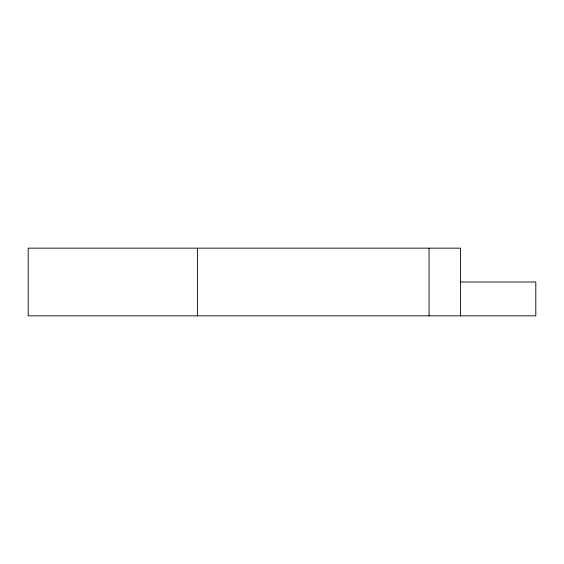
<?xml version="1.0" encoding="UTF-8"?>
<svg xmlns="http://www.w3.org/2000/svg" width="564" height="564" viewBox="0 0 564 564"><rect width="100%" height="100%" fill="white"/><g stroke="black" fill="none" stroke-linecap="round" stroke-linejoin="round"><path stroke-width="0.85" d="M460.598 282L535.8 282L535.8 315.84L28.2 315.84L28.2 248.16L460.598 248.16L460.598 315.84M429.07 248.16L429.07 315.84M197.4 248.16L197.4 315.84"/></g></svg>
